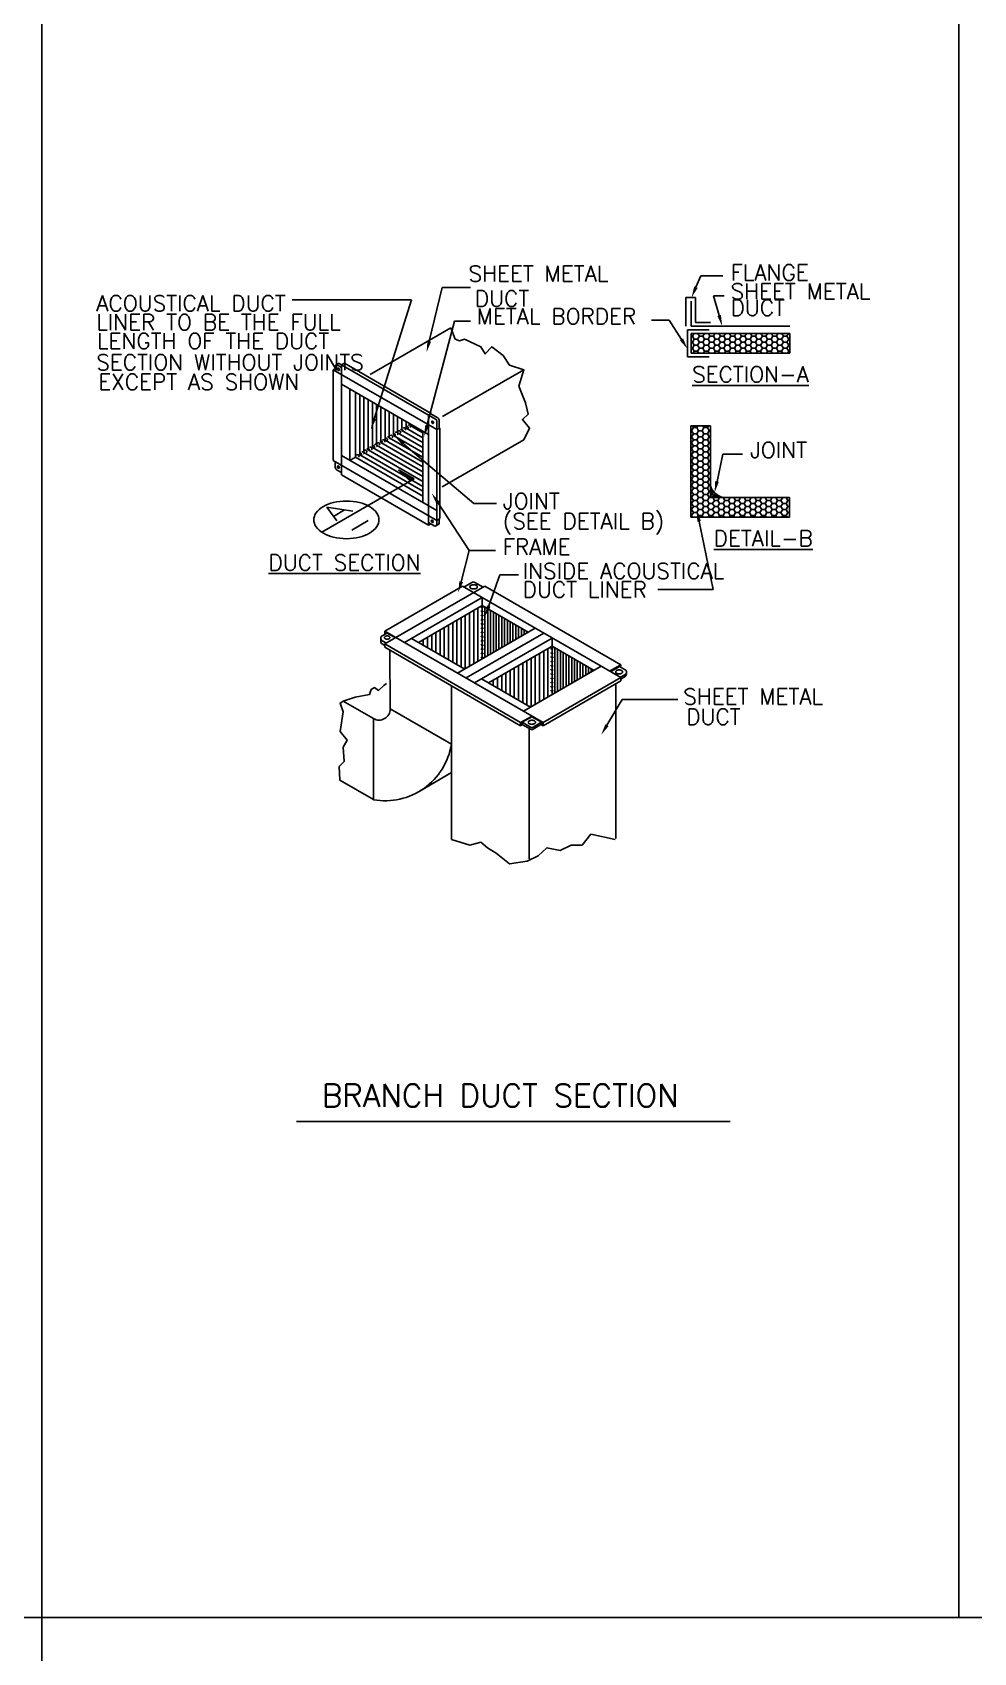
# Model space of a CAD drawing. Extents: x -730 to 2784, y 160 to 852.
# Drawn here: x -717.23 to -709.47, y 213.13 to 226.47 of the extents above; entities that cross this region are included whole.
import ezdxf

# ---------------------------------------------------------------- set-up
doc = ezdxf.new("R2010")
doc.units = 0
doc.header["$MEASUREMENT"] = 0
for name, color, linetype in [('05_AC-EX.DUCT', 1, 'Continuous'), ('10_AC-TEXT', 3, 'Continuous'), ('DETAILS', 11, 'Continuous'), ('T-TEXT', 3, 'Continuous'), ('Z20', 2, 'Continuous')]:
    doc.layers.add(name, color=color, linetype=linetype)
doc.styles.add('AC', font='romans.shx', dxfattribs={"height": 0.2})

# ---------------------------------------------------------------- blocks, each defined once
blk = doc.blocks.new('*X245')
at = {"color": 0}
for p, q in [((84, 131.94), (84, 150.99)), ((85.5, 132.8), (85.5, 151.85)), ((87, 133.67), (87, 152.72)), ((88.5, 134.54), (88.5, 153.59)), ((73.5, 137.69), (73.5, 144.93)), ((75, 136.83), (75, 145.79)), ((76.5, 135.96), (76.5, 146.66)), ((78, 135.09), (78, 147.52)), ((79.5, 134.23), (79.5, 148.39)), ((81, 133.36), (81, 149.26)), ((82.5, 132.5), (82.5, 150.12)), ((67.5, 141.16), (67.5, 141.46)), ((69, 140.29), (69, 142.33)), ((70.5, 139.42), (70.5, 143.19)), ((72, 138.56), (72, 144.06))]:
    blk.add_line(p, q, dxfattribs=at)
blk = doc.blocks.new('*X246')
at = {"color": 0}
for p, q in [((90, 135.41), (90, 154.39)), ((91, 135.98), (91, 153.82)), ((92, 136.56), (92, 153.24)), ((93, 137.14), (93, 152.66)), ((94, 137.71), (94, 152.08)), ((95, 138.29), (95, 151.51)), ((96, 138.87), (96, 150.93)), ((97, 139.44), (97, 150.35)), ((98, 140.02), (98, 149.77)), ((99, 140.6), (99, 149.2)), ((100, 141.18), (100, 148.62)), ((101, 141.75), (101, 148.04)), ((102, 142.33), (102, 147.46)), ((103, 142.91), (103, 146.89)), ((104, 143.48), (104, 146.31)), ((105, 144.06), (105, 145.73)), ((106, 144.64), (106, 145.15))]:
    blk.add_line(p, q, dxfattribs=at)
blk = doc.blocks.new('*X243')
at = {"color": 0}
for p, q in [((145.3, 202.43), (145.62, 202.43)), ((145.62, 202.43), (146.25, 203.52)), ((146.25, 201.35), (145.62, 202.43)), ((146.25, 203.52), (145.86, 204.2)), ((146.25, 203.52), (147.5, 203.52)), ((147.5, 203.52), (147.89, 204.2)), ((148.12, 202.43), (147.5, 203.52)), ((147.5, 201.35), (148.12, 202.43)), ((148.12, 202.43), (149.37, 202.43)), ((149.37, 202.43), (150, 203.52)), ((150, 201.35), (149.37, 202.43)), ((150, 203.52), (149.61, 204.2)), ((150, 203.52), (151.25, 203.52)), ((151.25, 203.52), (151.64, 204.2)), ((151.87, 202.43), (151.25, 203.52)), ((151.25, 201.35), (151.87, 202.43)), ((151.87, 202.43), (152.3, 202.43)), ((145.3, 200.27), (145.62, 200.27)), ((145.3, 198.1), (145.62, 198.1)), ((145.62, 200.27), (146.25, 201.35)), ((146.25, 199.19), (145.62, 200.27)), ((145.62, 198.1), (146.25, 199.19)), ((146.25, 197.02), (145.62, 198.1)), ((145.62, 195.94), (146.25, 197.02)), ((146.25, 201.35), (147.5, 201.35)), ((146.25, 199.19), (147.5, 199.19)), ((146.25, 197.02), (147.5, 197.02)), ((148.12, 200.27), (147.5, 201.35)), ((147.5, 199.19), (148.12, 200.27)), ((148.12, 198.1), (147.5, 199.19)), ((147.5, 197.02), (148.12, 198.1)), ((148.12, 195.94), (147.5, 197.02)), ((148.12, 200.27), (149.37, 200.27)), ((148.12, 198.1), (149.37, 198.1)), ((149.37, 200.27), (150, 201.35)), ((150, 199.19), (149.37, 200.27)), ((149.37, 198.1), (150, 199.19)), ((150, 197.02), (149.37, 198.1)), ((149.37, 195.94), (150, 197.02)), ((150, 201.35), (151.25, 201.35)), ((150, 199.19), (151.25, 199.19)), ((150, 197.02), (151.25, 197.02)), ((151.87, 200.27), (151.25, 201.35)), ((151.25, 199.19), (151.87, 200.27)), ((151.87, 198.1), (151.25, 199.19)), ((151.25, 197.02), (151.87, 198.1)), ((151.87, 195.94), (151.25, 197.02)), ((151.87, 200.27), (152.3, 200.27)), ((151.87, 198.1), (152.3, 198.1)), ((145.3, 195.94), (145.62, 195.94)), ((145.3, 193.77), (145.62, 193.77)), ((145.3, 191.61), (145.62, 191.61)), ((146.25, 194.86), (145.62, 195.94)), ((145.62, 193.77), (146.25, 194.86)), ((146.25, 192.69), (145.62, 193.77)), ((145.62, 191.61), (146.25, 192.69)), ((146.25, 190.53), (145.62, 191.61)), ((146.25, 194.86), (147.5, 194.86)), ((146.25, 192.69), (147.5, 192.69)), ((147.5, 194.86), (148.12, 195.94)), ((148.12, 193.77), (147.5, 194.86)), ((147.5, 192.69), (148.12, 193.77)), ((148.12, 191.61), (147.5, 192.69)), ((147.5, 190.53), (148.12, 191.61)), ((148.12, 195.94), (149.37, 195.94)), ((148.12, 193.77), (149.37, 193.77)), ((148.12, 191.61), (149.37, 191.61)), ((150, 194.86), (149.37, 195.94)), ((149.37, 193.77), (150, 194.86)), ((150, 192.69), (149.37, 193.77)), ((149.37, 191.61), (150, 192.69)), ((150, 190.53), (149.37, 191.61)), ((150, 194.86), (151.25, 194.86)), ((150, 192.69), (151.25, 192.69)), ((151.25, 194.86), (151.87, 195.94)), ((151.87, 193.77), (151.25, 194.86)), ((151.25, 192.69), (151.87, 193.77)), ((151.87, 191.61), (151.25, 192.69)), ((151.25, 190.53), (151.87, 191.61)), ((151.87, 195.94), (152.3, 195.94)), ((151.87, 193.77), (152.3, 193.77)), ((151.87, 191.61), (152.3, 191.61)), ((145.3, 189.44), (145.62, 189.44)), ((145.3, 187.28), (145.62, 187.28)), ((145.3, 185.11), (145.62, 185.11)), ((145.62, 189.44), (146.25, 190.53)), ((146.25, 188.36), (145.62, 189.44)), ((145.62, 187.28), (146.25, 188.36)), ((146.25, 186.2), (145.62, 187.28)), ((145.62, 185.11), (146.25, 186.2)), ((146.25, 184.03), (145.62, 185.11)), ((146.25, 190.53), (147.5, 190.53)), ((146.25, 188.36), (147.5, 188.36)), ((146.25, 186.2), (147.5, 186.2)), ((148.12, 189.44), (147.5, 190.53)), ((147.5, 188.36), (148.12, 189.44)), ((148.12, 187.28), (147.5, 188.36)), ((147.5, 186.2), (148.12, 187.28)), ((148.12, 185.11), (147.5, 186.2)), ((147.5, 184.03), (148.12, 185.11)), ((148.12, 189.44), (149.37, 189.44)), ((148.12, 187.28), (149.37, 187.28)), ((148.12, 185.11), (149.37, 185.11)), ((149.37, 189.44), (150, 190.53)), ((150, 188.36), (149.37, 189.44)), ((149.37, 187.28), (150, 188.36)), ((150, 186.2), (149.37, 187.28)), ((149.37, 185.11), (150, 186.2)), ((150, 184.03), (149.37, 185.11)), ((150, 190.53), (151.25, 190.53)), ((150, 188.36), (151.25, 188.36)), ((150, 186.2), (151.25, 186.2)), ((151.87, 189.44), (151.25, 190.53)), ((151.25, 188.36), (151.87, 189.44)), ((151.87, 187.28), (151.25, 188.36)), ((151.25, 186.2), (151.87, 187.28)), ((151.87, 185.11), (151.25, 186.2)), ((151.25, 184.03), (151.87, 185.11)), ((151.87, 189.44), (152.3, 189.44)), ((151.87, 187.28), (152.3, 187.28)), ((151.87, 185.11), (152.3, 185.11)), ((145.3, 182.95), (145.62, 182.95)), ((145.3, 180.78), (145.62, 180.78)), ((145.62, 182.95), (146.25, 184.03)), ((146.25, 181.87), (145.62, 182.95)), ((145.62, 180.78), (146.25, 181.87)), ((146.25, 179.7), (145.62, 180.78)), ((145.62, 178.62), (146.25, 179.7)), ((146.25, 184.03), (147.5, 184.03)), ((146.25, 181.87), (147.5, 181.87)), ((146.25, 179.7), (147.5, 179.7)), ((148.12, 182.95), (147.5, 184.03)), ((147.5, 181.87), (148.12, 182.95)), ((148.12, 180.78), (147.5, 181.87)), ((147.5, 179.7), (148.12, 180.78)), ((148.12, 178.62), (147.5, 179.7)), ((148.12, 182.95), (149.37, 182.95)), ((148.12, 180.78), (149.37, 180.78)), ((149.37, 182.95), (150, 184.03)), ((150, 181.87), (149.37, 182.95)), ((149.37, 180.78), (150, 181.87)), ((150, 179.7), (149.37, 180.78)), ((149.37, 178.62), (150, 179.7)), ((150, 184.03), (151.25, 184.03)), ((150, 181.87), (151.25, 181.87)), ((150, 179.7), (151.25, 179.7)), ((151.87, 182.95), (151.25, 184.03)), ((151.25, 181.87), (151.87, 182.95)), ((151.87, 180.78), (151.25, 181.87)), ((151.25, 179.7), (151.87, 180.78)), ((151.87, 178.62), (151.25, 179.7)), ((151.87, 182.95), (152.3, 182.95)), ((151.87, 180.78), (152.3, 180.78)), ((145.3, 178.62), (145.62, 178.62)), ((145.3, 176.45), (145.62, 176.45)), ((145.3, 174.29), (145.62, 174.29)), ((146.25, 177.54), (145.62, 178.62)), ((145.62, 176.45), (146.25, 177.54)), ((146.25, 175.37), (145.62, 176.45)), ((145.62, 174.29), (146.25, 175.37)), ((146.25, 173.21), (145.62, 174.29)), ((146.25, 177.54), (147.5, 177.54)), ((146.25, 175.37), (147.5, 175.37)), ((147.5, 177.54), (148.12, 178.62)), ((148.12, 176.45), (147.5, 177.54)), ((147.5, 175.37), (148.12, 176.45)), ((148.12, 174.29), (147.5, 175.37)), ((147.5, 173.21), (148.12, 174.29)), ((148.12, 178.62), (149.37, 178.62)), ((148.12, 176.45), (149.37, 176.45)), ((148.12, 174.29), (149.37, 174.29)), ((150, 177.54), (149.37, 178.62)), ((149.37, 176.45), (150, 177.54)), ((150, 175.37), (149.37, 176.45)), ((149.37, 174.29), (150, 175.37)), ((150, 173.21), (149.37, 174.29)), ((150, 177.54), (151.25, 177.54)), ((150, 175.37), (151.25, 175.37)), ((151.25, 177.54), (151.87, 178.62)), ((151.87, 176.45), (151.25, 177.54)), ((151.25, 175.37), (151.87, 176.45)), ((151.87, 174.29), (151.25, 175.37)), ((151.25, 173.21), (151.87, 174.29)), ((151.87, 178.62), (152.3, 178.62)), ((151.87, 176.45), (153.12, 176.45)), ((151.87, 174.29), (153.12, 174.29)), ((153.12, 176.45), (153.75, 177.54)), ((153.75, 175.37), (153.12, 176.45)), ((153.12, 174.29), (153.75, 175.37)), ((153.75, 173.21), (153.12, 174.29)), ((153.75, 177.54), (153.14, 178.6)), ((153.75, 177.54), (155, 177.54)), ((153.75, 175.37), (155, 175.37)), ((155, 177.54), (155.61, 178.6)), ((155.62, 176.45), (155, 177.54)), ((155, 175.37), (155.62, 176.45)), ((155.62, 174.29), (155, 175.37)), ((155, 173.21), (155.62, 174.29)), ((155.62, 176.45), (156.87, 176.45)), ((155.62, 174.29), (156.87, 174.29)), ((156.87, 176.45), (157.5, 177.54)), ((157.5, 175.37), (156.87, 176.45)), ((156.87, 174.29), (157.5, 175.37)), ((157.5, 173.21), (156.87, 174.29)), ((157.5, 177.54), (156.89, 178.6)), ((157.5, 177.54), (158.75, 177.54)), ((157.5, 175.37), (158.75, 175.37)), ((158.75, 177.54), (159.36, 178.6)), ((159.37, 176.45), (158.75, 177.54)), ((158.75, 175.37), (159.37, 176.45)), ((159.37, 174.29), (158.75, 175.37)), ((158.75, 173.21), (159.37, 174.29)), ((159.37, 176.45), (160.62, 176.45)), ((159.37, 174.29), (160.62, 174.29)), ((160.62, 176.45), (161.25, 177.54)), ((161.25, 175.37), (160.62, 176.45)), ((160.62, 174.29), (161.25, 175.37)), ((161.25, 173.21), (160.62, 174.29)), ((161.25, 177.54), (160.64, 178.6)), ((161.25, 177.54), (162.5, 177.54)), ((161.25, 175.37), (162.5, 175.37)), ((162.5, 177.54), (163.11, 178.6)), ((163.12, 176.45), (162.5, 177.54)), ((162.5, 175.37), (163.12, 176.45)), ((163.12, 174.29), (162.5, 175.37)), ((162.5, 173.21), (163.12, 174.29)), ((163.12, 176.45), (164.37, 176.45)), ((163.12, 174.29), (164.37, 174.29)), ((164.37, 176.45), (165, 177.54)), ((165, 175.37), (164.37, 176.45)), ((164.37, 174.29), (165, 175.37)), ((165, 173.21), (164.37, 174.29)), ((165, 177.54), (164.39, 178.6)), ((165, 177.54), (166.25, 177.54)), ((165, 175.37), (166.25, 175.37)), ((166.25, 177.54), (166.86, 178.6)), ((166.87, 176.45), (166.25, 177.54)), ((166.25, 175.37), (166.87, 176.45)), ((166.87, 174.29), (166.25, 175.37)), ((166.25, 173.21), (166.87, 174.29)), ((166.87, 176.45), (168.12, 176.45)), ((166.87, 174.29), (168.12, 174.29)), ((168.12, 176.45), (168.75, 177.54)), ((168.75, 175.37), (168.12, 176.45)), ((168.12, 174.29), (168.75, 175.37)), ((168.75, 173.21), (168.12, 174.29)), ((168.75, 177.54), (168.14, 178.6)), ((168.75, 177.54), (170, 177.54)), ((168.75, 175.37), (170, 175.37)), ((170, 177.54), (170.61, 178.6)), ((170.62, 176.45), (170, 177.54)), ((170, 175.37), (170.62, 176.45)), ((170.62, 174.29), (170, 175.37)), ((170, 173.21), (170.62, 174.29)), ((170.62, 176.45), (171.87, 176.45)), ((170.62, 174.29), (171.87, 174.29)), ((171.87, 176.45), (172.5, 177.54)), ((172.5, 175.37), (171.87, 176.45)), ((171.87, 174.29), (172.5, 175.37)), ((172.5, 173.21), (171.87, 174.29)), ((172.5, 177.54), (171.89, 178.6)), ((172.5, 177.54), (173.75, 177.54)), ((172.5, 175.37), (173.75, 175.37)), ((173.75, 177.54), (174.36, 178.6)), ((174.37, 176.45), (173.75, 177.54)), ((173.75, 175.37), (174.37, 176.45)), ((174.37, 174.29), (173.75, 175.37)), ((173.75, 173.21), (174.37, 174.29)), ((174.37, 176.45), (175.62, 176.45)), ((174.37, 174.29), (175.62, 174.29)), ((175.62, 176.45), (176.25, 177.54)), ((176.25, 175.37), (175.62, 176.45)), ((175.62, 174.29), (176.25, 175.37)), ((176.25, 173.21), (175.62, 174.29)), ((176.25, 177.54), (175.64, 178.6)), ((176.25, 177.54), (177.5, 177.54)), ((176.25, 175.37), (177.5, 175.37)), ((177.5, 177.54), (178.11, 178.6)), ((178.12, 176.45), (177.5, 177.54)), ((177.5, 175.37), (178.12, 176.45)), ((178.12, 174.29), (177.5, 175.37)), ((177.5, 173.21), (178.12, 174.29)), ((178.12, 176.45), (179.37, 176.45)), ((178.12, 174.29), (179.37, 174.29)), ((179.37, 176.45), (180, 177.54)), ((180, 175.37), (179.37, 176.45)), ((179.37, 174.29), (180, 175.37)), ((180, 173.21), (179.37, 174.29)), ((180, 177.54), (179.39, 178.6)), ((180, 177.54), (180.6, 177.54)), ((180, 175.37), (180.6, 175.37)), ((145.3, 172.12), (145.62, 172.12)), ((145.62, 172.12), (146.25, 173.21)), ((145.93, 171.6), (145.62, 172.12)), ((146.25, 173.21), (147.5, 173.21)), ((148.12, 172.12), (147.5, 173.21)), ((147.82, 171.6), (148.12, 172.12)), ((148.12, 172.12), (149.37, 172.12)), ((149.37, 172.12), (150, 173.21)), ((149.68, 171.6), (149.37, 172.12)), ((150, 173.21), (151.25, 173.21)), ((151.87, 172.12), (151.25, 173.21)), ((151.57, 171.6), (151.87, 172.12)), ((151.87, 172.12), (153.12, 172.12)), ((153.12, 172.12), (153.75, 173.21)), ((153.43, 171.6), (153.12, 172.12)), ((153.75, 173.21), (155, 173.21)), ((155.62, 172.12), (155, 173.21)), ((155.32, 171.6), (155.62, 172.12)), ((155.62, 172.12), (156.87, 172.12)), ((156.87, 172.12), (157.5, 173.21)), ((157.18, 171.6), (156.87, 172.12)), ((157.5, 173.21), (158.75, 173.21)), ((159.37, 172.12), (158.75, 173.21)), ((159.07, 171.6), (159.37, 172.12)), ((159.37, 172.12), (160.62, 172.12)), ((160.62, 172.12), (161.25, 173.21)), ((160.93, 171.6), (160.62, 172.12)), ((161.25, 173.21), (162.5, 173.21)), ((163.12, 172.12), (162.5, 173.21)), ((162.82, 171.6), (163.12, 172.12)), ((163.12, 172.12), (164.37, 172.12)), ((164.37, 172.12), (165, 173.21)), ((164.68, 171.6), (164.37, 172.12)), ((165, 173.21), (166.25, 173.21)), ((166.87, 172.12), (166.25, 173.21)), ((166.57, 171.6), (166.87, 172.12)), ((166.87, 172.12), (168.12, 172.12)), ((168.12, 172.12), (168.75, 173.21)), ((168.43, 171.6), (168.12, 172.12)), ((168.75, 173.21), (170, 173.21)), ((170.62, 172.12), (170, 173.21)), ((170.32, 171.6), (170.62, 172.12)), ((170.62, 172.12), (171.87, 172.12)), ((171.87, 172.12), (172.5, 173.21)), ((172.18, 171.6), (171.87, 172.12)), ((172.5, 173.21), (173.75, 173.21)), ((174.37, 172.12), (173.75, 173.21)), ((174.07, 171.6), (174.37, 172.12)), ((174.37, 172.12), (175.62, 172.12)), ((175.62, 172.12), (176.25, 173.21)), ((175.93, 171.6), (175.62, 172.12)), ((176.25, 173.21), (177.5, 173.21)), ((178.12, 172.12), (177.5, 173.21)), ((177.82, 171.6), (178.12, 172.12)), ((178.12, 172.12), (179.37, 172.12)), ((179.37, 172.12), (180, 173.21)), ((179.68, 171.6), (179.37, 172.12)), ((180, 173.21), (180.6, 173.21))]:
    blk.add_line(p, q, dxfattribs=at)
blk = doc.blocks.new('*X244')
at = {"color": 0}
for p, q in [((150.8, 220.84), (151.25, 220.84)), ((151.25, 220.84), (151.78, 221.75)), ((151.87, 219.75), (151.25, 220.84)), ((151.25, 218.67), (151.87, 219.75)), ((151.87, 219.75), (153.12, 219.75)), ((153.12, 219.75), (153.75, 220.84)), ((153.75, 218.67), (153.12, 219.75)), ((153.75, 220.84), (153.22, 221.75)), ((153.75, 220.84), (155, 220.84)), ((155, 220.84), (155.53, 221.75)), ((155.62, 219.75), (155, 220.84)), ((155, 218.67), (155.62, 219.75)), ((155.62, 219.75), (156.87, 219.75)), ((156.87, 219.75), (157.5, 220.84)), ((157.5, 218.67), (156.87, 219.75)), ((157.5, 220.84), (156.97, 221.75)), ((157.5, 220.84), (158.75, 220.84)), ((158.75, 220.84), (159.28, 221.75)), ((159.37, 219.75), (158.75, 220.84)), ((158.75, 218.67), (159.37, 219.75)), ((159.37, 219.75), (160.62, 219.75)), ((160.62, 219.75), (161.25, 220.84)), ((161.25, 218.67), (160.62, 219.75)), ((161.25, 220.84), (160.72, 221.75)), ((161.25, 220.84), (162.5, 220.84)), ((162.5, 220.84), (163.03, 221.75)), ((163.12, 219.75), (162.5, 220.84)), ((162.5, 218.67), (163.12, 219.75)), ((163.12, 219.75), (164.37, 219.75)), ((164.37, 219.75), (165, 220.84)), ((165, 218.67), (164.37, 219.75)), ((165, 220.84), (164.47, 221.75)), ((165, 220.84), (166.25, 220.84)), ((166.25, 220.84), (166.78, 221.75)), ((166.87, 219.75), (166.25, 220.84)), ((166.25, 218.67), (166.87, 219.75)), ((166.87, 219.75), (168.12, 219.75)), ((168.12, 219.75), (168.75, 220.84)), ((168.75, 218.67), (168.12, 219.75)), ((168.75, 220.84), (168.22, 221.75)), ((168.75, 220.84), (170, 220.84)), ((170, 220.84), (170.53, 221.75)), ((170.62, 219.75), (170, 220.84)), ((170, 218.67), (170.62, 219.75)), ((170.62, 219.75), (171.87, 219.75)), ((171.87, 219.75), (172.5, 220.84)), ((172.5, 218.67), (171.87, 219.75)), ((172.5, 220.84), (171.97, 221.75)), ((172.5, 220.84), (173.75, 220.84)), ((173.75, 220.84), (174.28, 221.75)), ((174.37, 219.75), (173.75, 220.84)), ((173.75, 218.67), (174.37, 219.75)), ((174.37, 219.75), (175.62, 219.75)), ((175.62, 219.75), (176.25, 220.84)), ((176.25, 218.67), (175.62, 219.75)), ((176.25, 220.84), (175.72, 221.75)), ((176.25, 220.84), (177.5, 220.84)), ((177.5, 220.84), (178.03, 221.75)), ((178.12, 219.75), (177.5, 220.84)), ((177.5, 218.67), (178.12, 219.75)), ((178.12, 219.75), (179.37, 219.75)), ((179.37, 219.75), (180, 220.84)), ((180, 218.67), (179.37, 219.75)), ((180, 220.84), (179.47, 221.75)), ((180, 220.84), (181.25, 220.84)), ((181.25, 220.84), (181.78, 221.75)), ((181.87, 219.75), (181.25, 220.84)), ((181.25, 218.67), (181.87, 219.75)), ((181.87, 219.75), (183.12, 219.75)), ((183.12, 219.75), (183.75, 220.84)), ((183.75, 218.67), (183.12, 219.75)), ((183.75, 220.84), (183.22, 221.75)), ((183.75, 220.84), (185, 220.84)), ((185, 220.84), (185.53, 221.75)), ((185.62, 219.75), (185, 220.84)), ((185, 218.67), (185.62, 219.75)), ((185.62, 219.75), (186.1, 219.75)), ((150.8, 218.67), (151.25, 218.67)), ((150.8, 216.51), (151.25, 216.51)), ((151.87, 217.59), (151.25, 218.67)), ((151.25, 216.51), (151.87, 217.59)), ((151.87, 215.42), (151.25, 216.51)), ((151.49, 214.75), (151.87, 215.42)), ((151.87, 217.59), (153.12, 217.59)), ((151.87, 215.42), (153.12, 215.42)), ((153.12, 217.59), (153.75, 218.67)), ((153.75, 216.51), (153.12, 217.59)), ((153.12, 215.42), (153.75, 216.51)), ((153.51, 214.75), (153.12, 215.42)), ((153.75, 218.67), (155, 218.67)), ((153.75, 216.51), (155, 216.51)), ((155.62, 217.59), (155, 218.67)), ((155, 216.51), (155.62, 217.59)), ((155.62, 215.42), (155, 216.51)), ((155.24, 214.75), (155.62, 215.42)), ((155.62, 217.59), (156.87, 217.59)), ((155.62, 215.42), (156.87, 215.42)), ((156.87, 217.59), (157.5, 218.67)), ((157.5, 216.51), (156.87, 217.59)), ((156.87, 215.42), (157.5, 216.51)), ((157.26, 214.75), (156.87, 215.42)), ((157.5, 218.67), (158.75, 218.67)), ((157.5, 216.51), (158.75, 216.51)), ((159.37, 217.59), (158.75, 218.67)), ((158.75, 216.51), (159.37, 217.59)), ((159.37, 215.42), (158.75, 216.51)), ((158.99, 214.75), (159.37, 215.42)), ((159.37, 217.59), (160.62, 217.59)), ((159.37, 215.42), (160.62, 215.42)), ((160.62, 217.59), (161.25, 218.67)), ((161.25, 216.51), (160.62, 217.59)), ((160.62, 215.42), (161.25, 216.51)), ((161.01, 214.75), (160.62, 215.42)), ((161.25, 218.67), (162.5, 218.67)), ((161.25, 216.51), (162.5, 216.51)), ((163.12, 217.59), (162.5, 218.67)), ((162.5, 216.51), (163.12, 217.59)), ((163.12, 215.42), (162.5, 216.51)), ((162.74, 214.75), (163.12, 215.42)), ((163.12, 217.59), (164.37, 217.59)), ((163.12, 215.42), (164.37, 215.42)), ((164.37, 217.59), (165, 218.67)), ((165, 216.51), (164.37, 217.59)), ((164.37, 215.42), (165, 216.51)), ((164.76, 214.75), (164.37, 215.42)), ((165, 218.67), (166.25, 218.67)), ((165, 216.51), (166.25, 216.51)), ((166.87, 217.59), (166.25, 218.67)), ((166.25, 216.51), (166.87, 217.59)), ((166.87, 215.42), (166.25, 216.51)), ((166.49, 214.75), (166.87, 215.42)), ((166.87, 217.59), (168.12, 217.59)), ((166.87, 215.42), (168.12, 215.42)), ((168.12, 217.59), (168.75, 218.67)), ((168.75, 216.51), (168.12, 217.59)), ((168.12, 215.42), (168.75, 216.51)), ((168.51, 214.75), (168.12, 215.42)), ((168.75, 218.67), (170, 218.67)), ((168.75, 216.51), (170, 216.51)), ((170.62, 217.59), (170, 218.67)), ((170, 216.51), (170.62, 217.59)), ((170.62, 215.42), (170, 216.51)), ((170.24, 214.75), (170.62, 215.42)), ((170.62, 217.59), (171.87, 217.59)), ((170.62, 215.42), (171.87, 215.42)), ((171.87, 217.59), (172.5, 218.67)), ((172.5, 216.51), (171.87, 217.59)), ((171.87, 215.42), (172.5, 216.51)), ((172.26, 214.75), (171.87, 215.42)), ((172.5, 218.67), (173.75, 218.67)), ((172.5, 216.51), (173.75, 216.51)), ((174.37, 217.59), (173.75, 218.67)), ((173.75, 216.51), (174.37, 217.59)), ((174.37, 215.42), (173.75, 216.51)), ((173.99, 214.75), (174.37, 215.42)), ((174.37, 217.59), (175.62, 217.59)), ((174.37, 215.42), (175.62, 215.42)), ((175.62, 217.59), (176.25, 218.67)), ((176.25, 216.51), (175.62, 217.59)), ((175.62, 215.42), (176.25, 216.51)), ((176.01, 214.75), (175.62, 215.42)), ((176.25, 218.67), (177.5, 218.67)), ((176.25, 216.51), (177.5, 216.51)), ((178.12, 217.59), (177.5, 218.67)), ((177.5, 216.51), (178.12, 217.59)), ((178.12, 215.42), (177.5, 216.51)), ((177.74, 214.75), (178.12, 215.42)), ((178.12, 217.59), (179.37, 217.59)), ((178.12, 215.42), (179.37, 215.42)), ((179.37, 217.59), (180, 218.67)), ((180, 216.51), (179.37, 217.59)), ((179.37, 215.42), (180, 216.51)), ((179.76, 214.75), (179.37, 215.42)), ((180, 218.67), (181.25, 218.67)), ((180, 216.51), (181.25, 216.51)), ((181.87, 217.59), (181.25, 218.67)), ((181.25, 216.51), (181.87, 217.59)), ((181.87, 215.42), (181.25, 216.51)), ((181.49, 214.75), (181.87, 215.42)), ((181.87, 217.59), (183.12, 217.59)), ((181.87, 215.42), (183.12, 215.42)), ((183.12, 217.59), (183.75, 218.67)), ((183.75, 216.51), (183.12, 217.59)), ((183.12, 215.42), (183.75, 216.51)), ((183.51, 214.75), (183.12, 215.42)), ((183.75, 218.67), (185, 218.67)), ((183.75, 216.51), (185, 216.51)), ((185.62, 217.59), (185, 218.67)), ((185, 216.51), (185.62, 217.59)), ((185.62, 215.42), (185, 216.51)), ((185.24, 214.75), (185.62, 215.42)), ((185.62, 217.59), (186.1, 217.59)), ((185.62, 215.42), (186.1, 215.42))]:
    blk.add_line(p, q, dxfattribs=at)

msp = doc.modelspace()

# ---------------------------------------------------------------- linework, layer by layer
at = {"color": 7}
for p, q in [((-717.151, 237.479), (-717.151, 200.844)), ((-709.594, 237.479), (-709.594, 213.419))]:
    msp.add_line(p, q, dxfattribs=at)
at = {"layer": '05_AC-EX.DUCT', "color": 2}
msp.add_line((-715.053, 217.505), (-711.48, 217.505), dxfattribs=at)
at = {"layer": '10_AC-TEXT'}
for p, q in [((-711.843, 224.289), (-711.843, 224.052)), ((-711.764, 224.289), (-711.843, 224.289)), ((-711.764, 224.082), (-711.764, 224.289)), ((-711.801, 224.052), (-711.801, 224.258)), ((-711.831, 224.022), (-711.652, 224.022)), ((-711.831, 223.801), (-711.831, 224.022)), ((-711.801, 224.052), (-710.986, 224.052)), ((-711.764, 224.082), (-711.642, 224.082)), ((-711.801, 223.992), (-710.986, 223.992)), ((-711.801, 223.831), (-711.801, 223.992)), ((-710.986, 223.992), (-710.986, 223.831)), ((-711.831, 223.801), (-711.652, 223.801)), ((-711.801, 223.831), (-710.986, 223.831)), ((-711.804, 223.233), (-711.804, 222.48)), ((-711.804, 223.233), (-711.642, 223.233)), ((-711.642, 223.233), (-711.642, 222.642)), ((-714.081, 222.796), (-714.211, 222.87)), ((-714.211, 222.87), (-714.115, 222.776)), ((-714.842, 222.356), (-714.081, 222.796)), ((-714.802, 222.563), (-714.719, 222.45)), ((-714.802, 222.563), (-714.587, 222.529)), ((-714.746, 222.487), (-714.656, 222.54)), ((-711.642, 222.642), (-710.989, 222.642)), ((-710.989, 222.642), (-710.989, 222.48)), ((-714.596, 222.374), (-714.462, 222.453)), ((-711.804, 222.48), (-710.989, 222.48))]:
    msp.add_line(p, q, dxfattribs=at)
msp.add_lwpolyline([(-711.642, 222.74), (-711.642, 222.642), (-711.539, 222.643)], dxfattribs=at)
msp.add_lwpolyline([(-714.64, 222.613, 0.058752), (-714.748, 222.601, 0.072341), (-714.83, 222.568, 0.106617), (-714.892, 222.512, 0.156851), (-714.909, 222.458, 0.156851), (-714.892, 222.404, 0.106617), (-714.83, 222.349, 0.072341), (-714.748, 222.316, 0.058752), (-714.64, 222.303, 0.058752), (-714.533, 222.316, 0.072341), (-714.45, 222.349, 0.106617), (-714.389, 222.404, 0.156851), (-714.372, 222.458, 0.156851), (-714.389, 222.512, 0.106617), (-714.45, 222.568, 0.072341), (-714.533, 222.601, 0.058752)], format="xyb", close=True, dxfattribs=at)
for centre, radius, start, end in [((-711.502, 222.785), 0.147, 198.0691, 255.4455), ((-711.566, 222.492), 0.0115, 221.2146, 316.9201)]:
    msp.add_arc(centre, radius, start, end, dxfattribs=at)
for points in [[(-713.962, 223.228), (-713.992, 223.236), (-714, 223.143)], [(-714.211, 222.87), (-714.115, 222.776), (-714.081, 222.796)], [(-711.642, 222.74), (-711.642, 222.642), (-711.642, 222.74)], [(-711.642, 222.74), (-711.642, 222.642), (-711.608, 222.683)], [(-711.642, 222.642), (-711.539, 222.643), (-711.606, 222.681)]]:
    msp.add_solid(points, dxfattribs=at)
at = {"layer": 'DETAILS', "color": 2}
for p, q in [((-714.446, 223.655), (-713.779, 224.04)), ((-714.723, 223.736), (-714.705, 223.746)), ((-714.701, 223.746), (-713.907, 223.287)), ((-714.68, 223.734), (-714.657, 223.747)), ((-714.657, 223.747), (-713.942, 223.334)), ((-714.75, 223.694), (-714.731, 223.705)), ((-714.75, 223.694), (-714.75, 222.948)), ((-714.75, 223.694), (-713.895, 223.201)), ((-714.731, 223.727), (-714.731, 223.683)), ((-714.718, 223.735), (-714.68, 223.713)), ((-714.68, 223.734), (-714.68, 222.828)), ((-713.848, 223.308), (-713.178, 223.694)), ((-714.68, 223.574), (-713.965, 223.161)), ((-714.611, 223.534), (-714.611, 222.948)), ((-714.565, 223.507), (-714.565, 222.974)), ((-714.53, 223.487), (-714.53, 222.994)), ((-714.496, 223.467), (-714.496, 223.014)), ((-714.461, 223.447), (-714.461, 223.034)), ((-714.426, 223.427), (-714.426, 223.054)), ((-714.392, 223.407), (-714.392, 223.074)), ((-714.357, 223.387), (-714.357, 223.094)), ((-714.322, 223.367), (-714.322, 223.114)), ((-714.288, 223.347), (-714.288, 223.134)), ((-714.253, 223.328), (-714.253, 223.154)), ((-714.219, 223.308), (-714.219, 223.174)), ((-714.184, 223.288), (-714.184, 223.194)), ((-714.149, 223.268), (-714.149, 223.214)), ((-714.149, 223.214), (-714.011, 223.134)), ((-714.115, 223.248), (-714.115, 223.234)), ((-714.115, 223.234), (-714.011, 223.174)), ((-713.965, 223.321), (-713.942, 223.334)), ((-713.965, 223.321), (-713.965, 222.414)), ((-713.946, 223.332), (-713.892, 223.3)), ((-713.942, 223.334), (-713.942, 223.329)), ((-713.895, 223.268), (-713.895, 222.421)), ((-713.895, 223.201), (-713.872, 223.214)), ((-713.877, 223.275), (-713.877, 223.212)), ((-713.872, 223.214), (-713.877, 223.217)), ((-713.872, 223.214), (-713.872, 222.468)), ((-714.392, 223.074), (-714.011, 222.854)), ((-714.357, 223.094), (-714.011, 222.894)), ((-714.322, 223.114), (-714.011, 222.934)), ((-714.288, 223.134), (-714.011, 222.974)), ((-714.253, 223.154), (-714.011, 223.014)), ((-714.219, 223.174), (-714.011, 223.054)), ((-714.184, 223.194), (-714.011, 223.094)), ((-714.011, 223.188), (-714.011, 222.601)), ((-713.178, 223.117), (-713.851, 222.729)), ((-714.75, 222.948), (-713.895, 222.454)), ((-714.732, 222.938), (-714.732, 222.891)), ((-714.68, 222.988), (-713.895, 222.534)), ((-714.565, 222.974), (-714.611, 222.948)), ((-714.565, 222.974), (-714.011, 222.654)), ((-714.53, 222.994), (-714.011, 222.694)), ((-714.496, 223.014), (-714.011, 222.734)), ((-714.461, 223.034), (-714.011, 222.774)), ((-714.426, 223.054), (-714.011, 222.814)), ((-714.721, 222.871), (-714.68, 222.848)), ((-714.68, 222.828), (-713.965, 222.414)), ((-713.965, 222.436), (-713.917, 222.408)), ((-713.965, 222.414), (-713.946, 222.425)), ((-713.904, 222.408), (-713.884, 222.419)), ((-713.895, 222.454), (-713.872, 222.468)), ((-713.877, 222.465), (-713.877, 222.431)), ((-714.324, 221.436), (-713.5, 221.912)), ((-714.324, 221.542), (-713.685, 221.912)), ((-713.685, 221.912), (-712.38, 221.159)), ((-713.673, 221.905), (-713.606, 221.943)), ((-713.583, 221.943), (-713.515, 221.903)), ((-713.5, 221.912), (-712.38, 221.265)), ((-714.163, 221.449), (-713.523, 221.818)), ((-714.047, 221.449), (-713.523, 221.752)), ((-713.523, 221.818), (-713.523, 221.752)), ((-713.523, 221.752), (-713.142, 221.532)), ((-714.358, 221.483), (-714.358, 221.456)), ((-714.346, 221.503), (-714.306, 221.526)), ((-713.02, 220.789), (-714.324, 221.542)), ((-714.324, 221.542), (-714.324, 221.517)), ((-714.306, 221.526), (-714.237, 221.486)), ((-713.666, 221.229), (-714.105, 221.482)), ((-713.724, 221.196), (-713.084, 221.565)), ((-713.655, 221.156), (-713.015, 221.525)), ((-713.586, 221.116), (-712.946, 221.485)), ((-712.946, 221.485), (-712.946, 221.418)), ((-714.311, 221.443), (-714.346, 221.463)), ((-714.324, 221.424), (-714.346, 221.436)), ((-713.205, 220.789), (-714.324, 221.436)), ((-714.324, 221.436), (-714.324, 221.409)), ((-713.205, 220.762), (-714.324, 221.409)), ((-714.283, 221.385), (-714.28, 220.901)), ((-713.47, 221.116), (-712.946, 221.418)), ((-713.084, 221.338), (-713.084, 220.939)), ((-713.05, 221.358), (-713.05, 220.959)), ((-713.015, 221.378), (-713.015, 220.979)), ((-712.981, 221.398), (-712.981, 220.999)), ((-712.946, 221.418), (-712.6, 221.218)), ((-712.946, 221.418), (-712.946, 221.019)), ((-712.923, 221.405), (-712.923, 221.032)), ((-712.9, 221.392), (-712.9, 221.045)), ((-712.877, 221.378), (-712.877, 221.059)), ((-712.854, 221.365), (-712.854, 221.072)), ((-712.83, 221.352), (-712.83, 221.085)), ((-712.807, 221.338), (-712.807, 221.099)), ((-713.292, 221.218), (-713.292, 221.016)), ((-713.258, 221.238), (-713.258, 220.993)), ((-713.223, 221.258), (-713.223, 220.973)), ((-713.188, 221.278), (-713.188, 220.953)), ((-712.542, 221.252), (-713.182, 220.882)), ((-713.154, 221.298), (-713.154, 220.933)), ((-713.119, 221.318), (-713.119, 220.919)), ((-712.784, 221.325), (-712.784, 221.112)), ((-712.761, 221.312), (-712.761, 221.125)), ((-712.738, 221.298), (-712.738, 221.139)), ((-712.715, 221.285), (-712.715, 221.152)), ((-712.692, 221.272), (-712.692, 221.165)), ((-712.669, 221.258), (-712.669, 221.179)), ((-712.646, 221.245), (-712.646, 221.192)), ((-712.623, 221.232), (-712.623, 221.205)), ((-712.38, 221.265), (-712.473, 221.212)), ((-712.39, 221.25), (-712.464, 221.207)), ((-712.344, 221.224), (-712.39, 221.25)), ((-712.38, 221.265), (-712.381, 221.245)), ((-713.776, 221.092), (-713.776, 220.783)), ((-713.124, 220.916), (-713.528, 221.149)), ((-713.431, 221.138), (-713.431, 221.093)), ((-713.396, 221.158), (-713.396, 221.073)), ((-713.361, 221.178), (-713.361, 221.053)), ((-713.327, 221.198), (-713.327, 221.033)), ((-712.38, 221.159), (-713.02, 220.789)), ((-712.38, 221.132), (-713.02, 220.762)), ((-712.422, 221.108), (-712.422, 219.835)), ((-712.384, 221.161), (-712.344, 221.184)), ((-712.38, 221.147), (-712.345, 221.168)), ((-712.38, 221.159), (-712.38, 221.132)), ((-714.418, 220.821), (-714.667, 220.964)), ((-714.418, 220.821), (-714.418, 220.154)), ((-714.28, 220.901), (-713.776, 220.611)), ((-713.205, 220.789), (-713.111, 220.842)), ((-713.112, 220.837), (-713.192, 220.791)), ((-713.033, 220.791), (-713.112, 220.837)), ((-713.776, 220.783), (-713.776, 219.825)), ((-713.205, 220.789), (-713.205, 220.762)), ((-713.205, 220.762), (-713.189, 220.772)), ((-713.192, 220.791), (-713.192, 220.774)), ((-713.192, 220.791), (-713.124, 220.751)), ((-713.192, 220.774), (-713.124, 220.735)), ((-713.135, 220.741), (-713.135, 219.668)), ((-713.101, 220.751), (-713.033, 220.791)), ((-713.101, 220.735), (-713.033, 220.775)), ((-713.02, 220.762), (-713.038, 220.772)), ((-713.033, 220.775), (-713.033, 220.791)), ((-713.02, 220.789), (-713.02, 220.762)), ((-714.418, 220.154), (-714.695, 220.314)), ((-714.041, 220.222), (-713.776, 220.378))]:
    msp.add_line(p, q, dxfattribs=at)
for points in [[(-713.779, 224.04), (-713.744, 223.947), (-713.709, 223.933), (-713.668, 223.947), (-713.532, 223.883), (-713.497, 223.825), (-713.443, 223.883), (-713.349, 223.811), (-713.296, 223.731), (-713.178, 223.694), (-713.219, 223.558), (-713.166, 223.421), (-713.142, 223.328), (-713.19, 223.284), (-713.131, 223.212), (-713.178, 223.117)], [(-714.695, 220.314), (-714.699, 220.426), (-714.66, 220.467), (-714.667, 220.587), (-714.634, 220.643), (-714.693, 220.716), (-714.667, 220.876), (-714.693, 220.949), (-714.667, 220.965), (-714.568, 220.997), (-714.449, 221.021), (-714.436, 221.061), (-714.41, 221.077), (-714.377, 221.053), (-714.331, 221.093), (-714.311, 221.11)], [(-713.776, 219.825), (-713.624, 219.78), (-713.533, 219.803), (-713.478, 219.758), (-713.406, 219.714), (-713.352, 219.67), (-713.297, 219.626), (-713.152, 219.648), (-713.062, 219.692), (-712.989, 219.758), (-712.88, 219.736), (-712.79, 219.78), (-712.699, 219.78), (-712.626, 219.869), (-712.427, 219.825)]]:
    msp.add_lwpolyline(points, dxfattribs=at)
for points in [[(-714.711, 223.707, 0.138755), (-714.713, 223.705, 0.10708), (-714.714, 223.701, 0.080325), (-714.714, 223.698, 0.068103), (-714.712, 223.694, 0.068103), (-714.71, 223.69, 0.080325), (-714.706, 223.688, 0.10708), (-714.703, 223.687, 0.138755), (-714.7, 223.688, 0.138755), (-714.699, 223.69, 0.10708), (-714.698, 223.693, 0.080325), (-714.698, 223.697, 0.068103), (-714.7, 223.701, 0.068103), (-714.702, 223.705, 0.080325), (-714.705, 223.707, 0.10708), (-714.709, 223.707, 0.138755)], [(-713.936, 223.271, 0.138755), (-713.938, 223.269, 0.10708), (-713.938, 223.265, 0.080325), (-713.938, 223.262, 0.068103), (-713.937, 223.258, 0.068103), (-713.934, 223.254, 0.080325), (-713.931, 223.252, 0.10708), (-713.927, 223.251, 0.138755), (-713.925, 223.252, 0.138755), (-713.923, 223.254, 0.10708), (-713.922, 223.257, 0.080325), (-713.922, 223.261, 0.068103), (-713.924, 223.265, 0.068103), (-713.927, 223.268, 0.080325), (-713.93, 223.27, 0.10708), (-713.933, 223.271, 0.138755)], [(-714.712, 222.902, 0.138755), (-714.714, 222.9, 0.10708), (-714.715, 222.896, 0.080325), (-714.715, 222.893, 0.068103), (-714.713, 222.889, 0.068103), (-714.71, 222.885, 0.080325), (-714.707, 222.883, 0.10708), (-714.704, 222.882, 0.138755), (-714.701, 222.883, 0.138755), (-714.699, 222.885, 0.10708), (-714.698, 222.888, 0.080325), (-714.699, 222.892, 0.068103), (-714.7, 222.896, 0.068103), (-714.703, 222.899, 0.080325), (-714.706, 222.902, 0.10708), (-714.709, 222.902, 0.138755)], [(-713.938, 222.456, 0.138755), (-713.94, 222.454, 0.10708), (-713.941, 222.451, 0.080325), (-713.941, 222.447, 0.068103), (-713.939, 222.443, 0.068103), (-713.936, 222.44, 0.080325), (-713.933, 222.438, 0.10708), (-713.93, 222.437, 0.138755), (-713.927, 222.437, 0.138755), (-713.925, 222.439, 0.10708), (-713.924, 222.443, 0.080325), (-713.925, 222.446, 0.068103), (-713.926, 222.45, 0.068103), (-713.929, 222.454, 0.080325), (-713.932, 222.456, 0.10708), (-713.935, 222.457, 0.138755)], [(-713.593, 221.924, 0.058752), (-713.605, 221.923, 0.072341), (-713.615, 221.919, 0.106617), (-713.622, 221.913, 0.156851), (-713.624, 221.907, 0.156851), (-713.622, 221.9, 0.106617), (-713.615, 221.894, 0.072341), (-713.605, 221.89, 0.058752), (-713.593, 221.889, 0.058752), (-713.58, 221.89, 0.072341), (-713.571, 221.894, 0.106617), (-713.564, 221.9, 0.156851), (-713.562, 221.907, 0.156851), (-713.564, 221.913, 0.106617), (-713.571, 221.919, 0.072341), (-713.58, 221.923, 0.058752)], [(-714.305, 221.502, 0.058752), (-714.314, 221.501, 0.072341), (-714.322, 221.498, 0.106617), (-714.327, 221.493, 0.156851), (-714.328, 221.489, 0.156851), (-714.327, 221.484, 0.106617), (-714.322, 221.479, 0.072341), (-714.314, 221.476, 0.058752), (-714.305, 221.475, 0.058752), (-714.295, 221.476, 0.072341), (-714.288, 221.479, 0.106617), (-714.283, 221.484, 0.156851), (-714.281, 221.489, 0.156851), (-714.283, 221.493, 0.106617), (-714.288, 221.498, 0.072341), (-714.295, 221.501, 0.058752)], [(-712.394, 221.222, 0.058752), (-712.405, 221.221, 0.072341), (-712.414, 221.217, 0.106617), (-712.42, 221.212, 0.156851), (-712.422, 221.206, 0.156851), (-712.42, 221.2, 0.106617), (-712.414, 221.194, 0.072341), (-712.405, 221.191, 0.058752), (-712.394, 221.19, 0.058752), (-712.382, 221.191, 0.072341), (-712.374, 221.194, 0.106617), (-712.367, 221.2, 0.156851), (-712.365, 221.206, 0.156851), (-712.367, 221.212, 0.106617), (-712.374, 221.217, 0.072341), (-712.382, 221.221, 0.058752)], [(-713.112, 220.808, 0.058752), (-713.124, 220.806, 0.072341), (-713.133, 220.803, 0.106617), (-713.14, 220.797, 0.156851), (-713.142, 220.791, 0.156851), (-713.14, 220.785, 0.106617), (-713.133, 220.779, 0.072341), (-713.124, 220.776, 0.058752), (-713.112, 220.774, 0.058752), (-713.101, 220.776, 0.072341), (-713.092, 220.779, 0.106617), (-713.085, 220.785, 0.156851), (-713.083, 220.791, 0.156851), (-713.085, 220.797, 0.106617), (-713.092, 220.803, 0.072341), (-713.101, 220.806, 0.058752)]]:
    msp.add_lwpolyline(points, format="xyb", close=True, dxfattribs=at)
for centre, radius, start, end in [((-714.703, 223.741), 0.00497, 60, 120), ((-714.723, 223.727), 0.00845, 60, 180), ((-714.186, 223.192), 0.0119, 307.0795, 137.0089), ((-714.165, 223.205), 0.0119, 307.0795, 137.0089), ((-714.144, 223.217), 0.0119, 307.0795, 137.0089), ((-714.124, 223.228), 0.0119, 307.0795, 137.0089), ((-713.918, 223.268), 0.0224, 0, 60), ((-713.906, 223.275), 0.0295, 0, 60), ((-714.399, 223.069), 0.0119, 307.0795, 137.0089), ((-714.378, 223.082), 0.0119, 307.0795, 137.0089), ((-714.356, 223.094), 0.0119, 307.0795, 137.0089), ((-714.335, 223.106), 0.0119, 307.0795, 137.0089), ((-714.314, 223.118), 0.0119, 307.0795, 137.0089), ((-714.293, 223.131), 0.0119, 307.0795, 137.0089), ((-714.271, 223.143), 0.0119, 307.0795, 137.0089), ((-714.25, 223.155), 0.0119, 307.0795, 137.0089), ((-714.229, 223.168), 0.0119, 307.0795, 137.0089), ((-714.207, 223.18), 0.0119, 307.0795, 137.0089), ((-714.548, 222.983), 0.0119, 307.0795, 137.0089), ((-714.527, 222.996), 0.0119, 307.0795, 137.0089), ((-714.506, 223.008), 0.0119, 307.0795, 137.0089), ((-714.484, 223.02), 0.0119, 307.0795, 137.0089), ((-714.463, 223.032), 0.0119, 307.0795, 137.0089), ((-714.442, 223.045), 0.0119, 307.0795, 137.0089), ((-714.42, 223.057), 0.0119, 307.0795, 137.0089), ((-714.709, 222.891), 0.0231, 180, 240), ((-713.91, 222.421), 0.0144, 240, 0), ((-713.891, 222.431), 0.0144, 300, 0), ((-713.595, 221.923), 0.0231, 60, 120), ((-713.521, 221.748), 0.0125, 205.8739, 324.8247), ((-713.521, 221.713), 0.0125, 205.8739, 324.8247), ((-713.521, 221.679), 0.0125, 205.8739, 324.8247), ((-713.521, 221.644), 0.0125, 205.8739, 324.8247), ((-713.521, 221.61), 0.0125, 205.8739, 324.8247), ((-714.335, 221.483), 0.0231, 120, 240), ((-713.521, 221.575), 0.0125, 205.8739, 324.8247), ((-713.521, 221.54), 0.0125, 205.8739, 324.8247), ((-713.521, 221.506), 0.0125, 205.8739, 324.8247), ((-714.335, 221.456), 0.0231, 180.0053, 240), ((-713.521, 221.471), 0.0125, 205.8739, 324.8247), ((-713.521, 221.436), 0.0125, 205.8739, 324.8247), ((-713.521, 221.402), 0.0125, 205.8739, 324.8247), ((-713.521, 221.367), 0.0125, 205.8739, 324.8247), ((-712.946, 221.406), 0.0125, 205.8739, 324.8247), ((-712.946, 221.371), 0.0125, 205.8739, 324.8247), ((-713.521, 221.332), 0.0125, 205.8739, 324.8247), ((-712.946, 221.337), 0.0125, 205.8739, 324.8247), ((-712.946, 221.302), 0.0125, 205.8739, 324.8247), ((-712.946, 221.267), 0.0125, 205.8739, 324.8247), ((-712.946, 221.233), 0.0125, 205.8739, 324.8247), ((-712.356, 221.204), 0.0231, 300, 60), ((-712.946, 221.198), 0.0125, 205.8739, 324.8247), ((-712.946, 221.163), 0.0125, 205.8739, 324.8247), ((-712.946, 221.129), 0.0125, 205.8739, 324.8247), ((-712.946, 221.094), 0.0125, 205.8739, 324.8247), ((-712.357, 221.188), 0.0231, 300, 17.836), ((-712.946, 221.06), 0.0125, 205.8739, 324.8247), ((-714.372, 220.901), 0.0923, 240, 0.457), ((-713.112, 220.771), 0.0231, 240, 300), ((-713.113, 220.755), 0.0231, 240, 300), ((-714.321, 220.697), 0.552, 259.8899, 350.9604)]:
    msp.add_arc(centre, radius, start, end, dxfattribs=at)
at = {"layer": 'T-TEXT', "color": 7, "linetype": 'Continuous'}
for p, q in [((-711.761, 224.374), (-711.721, 224.468)), ((-711.721, 224.468), (-711.54, 224.468)), ((-713.958, 223.929), (-713.851, 224.37)), ((-713.851, 224.37), (-713.618, 224.37)), ((-711.57, 224.141), (-711.616, 224.304)), ((-711.616, 224.304), (-711.527, 224.304)), ((-714.104, 224.271), (-715.087, 224.271)), ((-714.411, 223.29), (-714.104, 224.271)), ((-713.977, 223.232), (-713.75, 224.094)), ((-713.75, 224.094), (-713.618, 224.094)), ((-711.982, 224.103), (-712.128, 224.103)), ((-711.88, 223.944), (-711.982, 224.103)), ((-714.168, 223.082), (-713.59, 222.593)), ((-711.587, 222.775), (-711.538, 222.999)), ((-711.538, 222.999), (-711.378, 222.999)), ((-713.887, 222.6), (-713.628, 222.207)), ((-713.59, 222.593), (-713.403, 222.593)), ((-711.735, 222.445), (-711.62, 221.884)), ((-713.695, 221.949), (-713.628, 222.207)), ((-713.628, 222.207), (-713.413, 222.207)), ((-713.628, 222.207), (-713.535, 222.207)), ((-713.468, 221.749), (-713.376, 222.004)), ((-713.376, 222.004), (-713.224, 222.004)), ((-711.62, 221.884), (-712.075, 221.884)), ((-712.494, 220.767), (-712.369, 220.978)), ((-712.369, 220.978), (-711.909, 220.978))]:
    msp.add_line(p, q, dxfattribs=at)
for points in [[(-711.746, 224.368), (-711.775, 224.38), (-711.797, 224.289)], [(-711.555, 224.145), (-711.584, 224.137), (-711.544, 224.052)], [(-713.943, 223.925), (-713.973, 223.933), (-713.98, 223.839)], [(-711.867, 223.953), (-711.893, 223.936), (-711.831, 223.866)], [(-714.396, 223.286), (-714.426, 223.295), (-714.439, 223.202)], [(-714.178, 223.071), (-714.158, 223.094), (-714.238, 223.142)], [(-713.9, 222.592), (-713.875, 222.609), (-713.938, 222.678)], [(-711.572, 222.771), (-711.602, 222.778), (-711.607, 222.684)], [(-711.75, 222.442), (-711.72, 222.448), (-711.753, 222.536)], [(-713.68, 221.945), (-713.71, 221.953), (-713.719, 221.86)], [(-713.453, 221.743), (-713.482, 221.754), (-713.499, 221.662)], [(-712.481, 220.759), (-712.507, 220.775), (-712.541, 220.688)]]:
    msp.add_solid(points, dxfattribs=at)
at = {"layer": 'Z20', "color": 7}
msp.add_line((-729.238, 213.419), (-673.153, 213.419), dxfattribs=at)

# ---------------------------------------------------------------- block references
at = {"layer": '10_AC-TEXT', "xscale": 0.02308587285892827, "yscale": 0.02308587285898511, "zscale": 0.02308587285897677}
for name, p in [('*X244', (-715.282, 218.873)), ('*X243', (-715.158, 218.519))]:
    msp.add_blockref(name, p, dxfattribs=at)
at = {"layer": 'DETAILS', "color": 2, "xscale": 0.02308587285892827, "yscale": 0.02308587285898511, "zscale": 0.02308587285897677}
for name in ['*X246', '*X245']:
    msp.add_blockref(name, (-715.6, 218.187), dxfattribs=at)

# ---------------------------------------------------------------- texts
at = {"layer": '05_AC-EX.DUCT', "color": 2, "style": 'AC'}
msp.add_text('BRANCH DUCT SECTION', height=0.18792, dxfattribs=at).set_placement((-714.843, 217.624))
at = {"layer": 'T-TEXT', "color": 7, "linetype": 'Continuous', "style": 'AC'}
for s, p in [('SHEET METAL', (-713.634, 224.42)), ('FLANGE', (-711.475, 224.429)), ('SHEET METAL', (-711.475, 224.274)), ('ACOUSTICAL DUCT', (-716.701, 224.176)), ('DUCT', (-713.582, 224.215)), ('LINER TO BE THE FULL ', (-716.701, 224.02)), ('METAL BORDER', (-713.567, 224.069)), ('DUCT', (-711.475, 224.139)), ('LENGTH OF THE DUCT', (-716.695, 223.865)), ('SECTION WITHOUT JOINTS', (-716.701, 223.69)), ('EXCEPT AS SHOWN', (-716.684, 223.529)), ('%%USECTION-A', (-711.792, 223.591)), ('JOINT', (-711.315, 222.968)), ('JOINT', (-713.352, 222.547)), ('(SEE DETAIL B)', (-713.352, 222.382)), ('FRAME', (-713.352, 222.171)), ('%%UDETAIL-B', (-711.614, 222.241)), ('%%UDUCT SECTION', (-715.282, 222.041)), ('INSIDE ACOUSTICAL', (-713.188, 221.972)), ('DUCT LINER', (-713.188, 221.819)), ('SHEET METAL', (-711.865, 220.938)), ('DUCT', (-711.84, 220.771))]:
    msp.add_text(s, height=0.1305, dxfattribs=at).set_placement(p)

doc.saveas('drawing.dxf')
